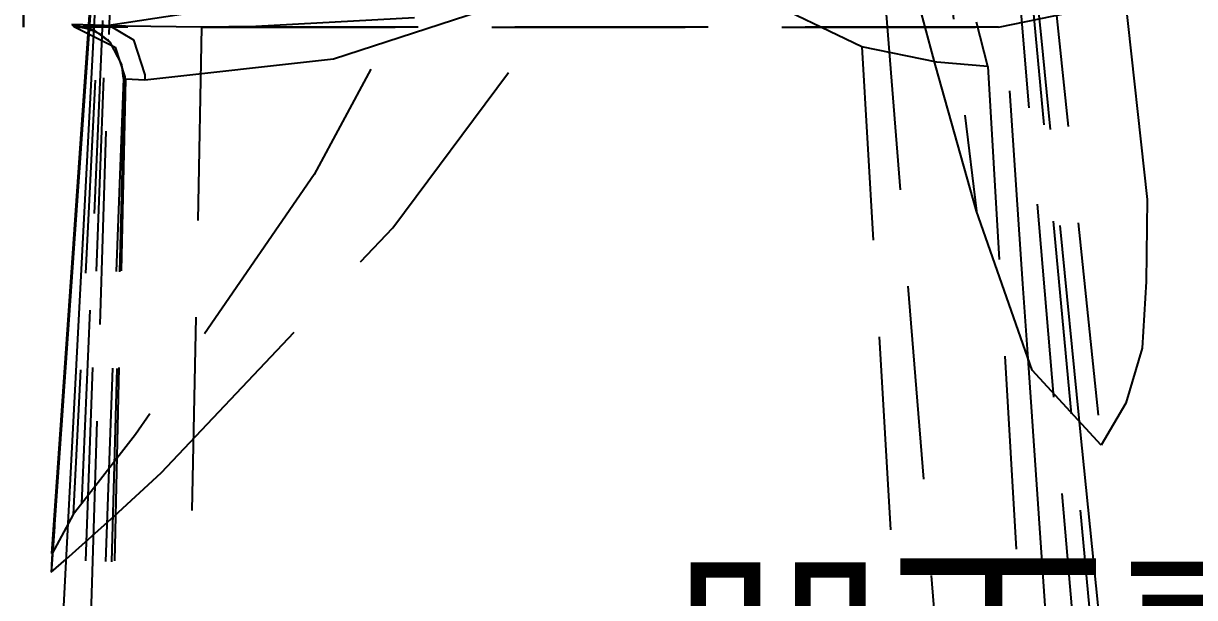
# Model space of a CAD drawing. Header units: metres. Extents: x -21 to 114, y 105 to 226.
# Drawn here: x 30 to 48.16, y 132.01 to 140.91 of the extents above; entities that cross this region are included whole.
import ezdxf

# ---------------------------------------------------------------- set-up
doc = ezdxf.new("R2010")
doc.units = ezdxf.units.M
doc.linetypes.add('DASHED', pattern=[4.5, 3, -1.5])
for name, color, linetype in [('DIM', 2, 'Continuous'), ('HIDDEN', 9, 'DASHED'), ('VISIBLE', 3, 'Continuous')]:
    doc.layers.add(name, color=color, linetype=linetype)
doc.styles.add('CHINESE', font='msjh.ttc')

msp = doc.modelspace()

# ---------------------------------------------------------------- linework, layer by layer
at = {"layer": 'HIDDEN'}
for p, q in [((43, 152.888), (44.78, 137.995)), ((44.957, 151.243), (46.715, 134.367)), ((30.907, 133.463), (31.589, 149.117)), ((31.575, 149.061), (30.769, 127.392)), ((31.575, 149.019), (30.769, 133.294)), ((30.907, 127.242), (31.589, 148.953)), ((44.957, 147.072), (46.715, 126.451)), ((47.096, 125.895), (45.11, 147.009)), ((45.781, 140.735), (45.198, 146.663)), ((43, 145.803), (44.782, 123.527)), ((31.244, 144.082), (31.017, 140.82)), ((37.514, 144.165), (34.51, 138.565)), ((31.01, 140.822), (31.084, 141.882)), ((43.001, 140.543), (40.565, 141.718)), ((30, 140.853), (30, 141.432)), ((31.061, 141.444), (30.793, 137.599)), ((31.322, 140.884), (34.894, 141.427)), ((35.728, 137.741), (38.47, 141.42)), ((37.496, 141.23), (34.807, 140.356)), ((45.501, 136.868), (45.203, 141.228)), ((36.066, 140.997), (33.605, 140.861)), ((45.121, 140.853), (46.18, 141.068)), ((30.8, 140.853), (30.825, 140.854)), ((30.8, 140.853), (31.421, 140.542)), ((45.121, 140.853), (30.8, 140.853)), ((30.825, 140.854), (31.322, 140.884)), ((31.343, 140.617), (31.09, 140.807)), ((31.09, 140.794), (31.174, 140.751)), ((31.581, 140.867), (31.094, 140.881)), ((31.322, 140.884), (31.708, 140.652)), ((32.764, 140.853), (31.581, 140.867)), ((32.764, 140.853), (32.451, 125.499)), ((33.605, 140.861), (32.764, 140.853)), ((32.764, 140.853), (45.121, 140.853)), ((44.957, 140.242), (44.783, 140.926)), ((31.174, 140.751), (31.326, 140.635)), ((31.303, 140.658), (31.317, 140.644)), ((31.326, 140.635), (31.303, 140.657)), ((31.317, 140.644), (31.343, 140.617)), ((31.326, 140.635), (31.35, 140.61)), ((31.331, 140.629), (31.326, 140.635)), ((31.333, 140.627), (31.331, 140.629)), ((31.335, 140.625), (31.333, 140.627)), ((31.337, 140.624), (31.335, 140.625)), ((31.339, 140.622), (31.337, 140.624)), ((31.34, 140.62), (31.339, 140.622)), ((31.342, 140.619), (31.34, 140.62)), ((31.343, 140.617), (31.342, 140.619)), ((31.528, 140.274), (31.343, 140.617)), ((31.345, 140.616), (31.343, 140.617)), ((31.346, 140.614), (31.345, 140.616)), ((31.347, 140.613), (31.346, 140.614)), ((31.348, 140.612), (31.347, 140.613)), ((31.349, 140.611), (31.348, 140.612)), ((31.35, 140.61), (31.349, 140.611)), ((31.35, 140.61), (31.355, 140.605)), ((31.351, 140.609), (31.35, 140.61)), ((31.351, 140.608), (31.351, 140.609)), ((31.352, 140.607), (31.351, 140.608)), ((31.353, 140.607), (31.352, 140.607)), ((31.353, 140.606), (31.353, 140.607)), ((31.354, 140.606), (31.353, 140.606)), ((31.354, 140.605), (31.354, 140.606)), ((31.355, 140.605), (31.354, 140.605)), ((31.354, 140.605), (31.354, 140.605)), ((31.354, 140.605), (31.354, 140.605)), ((31.355, 140.604), (31.355, 140.605)), ((31.708, 140.652), (31.883, 140.11)), ((46.374, 134.788), (45.781, 140.735)), ((31.421, 140.542), (31.575, 140.078)), ((43.001, 140.543), (44.783, 110.731)), ((44.167, 140.31), (43.001, 140.543)), ((31.551, 140.057), (31.528, 140.274)), ((34.807, 140.356), (31.882, 140.026)), ((44.957, 140.242), (44.167, 140.31)), ((44.957, 140.242), (46.715, 110.171)), ((30.769, 110.065), (31.575, 140.053)), ((30.907, 110.08), (31.589, 140.045)), ((31.551, 140.057), (31.067, 127.064)), ((31.575, 140.053), (31.551, 140.057)), ((31.575, 140.078), (31.575, 140.053)), ((31.589, 140.045), (31.575, 140.053)), ((31.882, 140.026), (31.589, 140.045)), ((31.883, 140.11), (31.882, 140.026)), ((34.51, 138.565), (31.739, 134.535)), ((32.136, 133.942), (35.728, 137.741)), ((30.793, 137.599), (30.435, 132.449)), ((45.585, 135.639), (45.501, 136.868)), ((46.39, 134.627), (46.374, 134.788)), ((31.739, 134.535), (30.907, 133.463)), ((31.408, 133.268), (32.136, 133.942)), ((30.907, 133.463), (30.769, 133.294)), ((30.769, 133.294), (30.444, 132.689)), ((30.661, 132.601), (31.408, 133.268)), ((30.435, 132.449), (30.43, 132.401)), ((30.438, 132.512), (30.435, 132.449))]:
    msp.add_line(p, q, dxfattribs=at)
at = {"layer": 'VISIBLE'}
for p, q in [((31.551, 149.602), (30.43, 128.204)), ((44.147, 140.257), (42.356, 146.915)), ((46.987, 142.17), (47.429, 138.179)), ((30, 141.432), (30, 140.853)), ((31.017, 140.82), (30.43, 132.401)), ((30.727, 136.754), (31.01, 140.822)), ((30.752, 140.893), (30.775, 140.865)), ((31.094, 140.881), (30.752, 140.893)), ((31.09, 140.807), (30.752, 140.893)), ((30.775, 140.865), (30.8, 140.853)), ((30.8, 140.853), (30.911, 140.845)), ((30.911, 140.845), (31.008, 140.823)), ((31.008, 140.823), (31.047, 140.81)), ((31.047, 140.81), (31.09, 140.794)), ((44.78, 137.995), (44.147, 140.257)), ((47.429, 138.179), (47.411, 136.906)), ((45.646, 135.53), (44.78, 137.995)), ((47.411, 136.906), (47.351, 135.871)), ((30.443, 132.689), (30.727, 136.754)), ((47.351, 135.871), (47.096, 135.021)), ((46.195, 126.849), (45.585, 135.639)), ((46.715, 134.367), (45.646, 135.53)), ((47.096, 135.021), (46.715, 134.367)), ((46.935, 129.247), (46.39, 134.627)), ((30.43, 132.401), (30.661, 132.601)), ((30.444, 132.689), (30.438, 132.512))]:
    msp.add_line(p, q, dxfattribs=at)

# ---------------------------------------------------------------- texts
at = {"layer": 'DIM', "color": 3, "style": 'CHINESE'}
msp.add_text('凹下表面 0.1mm, 光面HF字樣凸字', height=2.5, dxfattribs=at).set_placement((40, 130))

doc.saveas('drawing.dxf')
